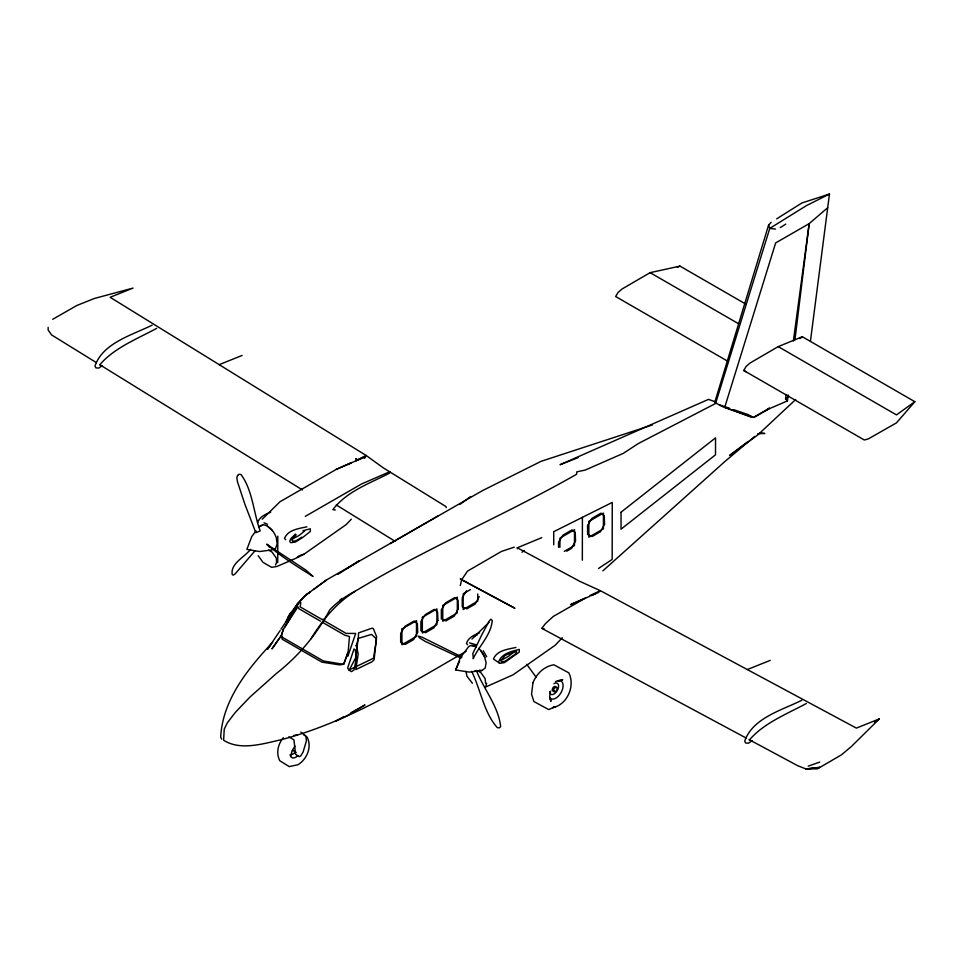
<?xml version="1.0" encoding="UTF-8"?>
<svg xmlns="http://www.w3.org/2000/svg" width="963" height="963" viewBox="0 0 963 963"><rect width="100%" height="100%" fill="white"/><g stroke="black" fill="none" stroke-linecap="round" stroke-linejoin="round"><path stroke-width="1.44" d="M48.15 327.348L48.15 330.068L51.605 334.943L96.396 362.618M277.741 562.681L277.789 536.162M364.592 458.34L366.109 455.439L383.262 467.837L446.146 506.694L446.146 507.682M477.744 593.93L477.744 601.153L463.179 609.531L463.203 593.774L470.413 589.621M517.324 548.778L517.324 547.791L541.772 537.631M553.713 544.865L553.725 531.684L612.251 502.421L612.167 559.443L598.48 568.483M559.912 547.357L559.936 538.112L574.502 529.734L574.478 545.491L564.294 551.354M582.338 560.237L582.41 517.3M358.116 638.529L355.985 657.163L349.316 669.863L373.331 658.319L373.728 656.959L376.425 639.444L375.173 637.699L371.501 634.4L357.815 638.553M771.158 222.321L768.582 225.077L714.763 402.341L721.672 406.338L753.319 417.436L766.476 409.937L787.445 400.897L788.167 394.938M794.932 339.819L809.173 223.645L827.699 207.719M289.117 617.006L289.49 614.153L293.354 610.157L297.423 603.753L305.825 595.038L326.722 579.81L482.547 490.588L541.074 461.325L652.42 424.924M810.461 340.998L829.468 194.032L801.866 202.988L776.672 218.854M786.133 394.517L785.567 398.947L787.445 400.897M793.368 340.998L809.161 223.645L775.648 242.929L724.694 407.409M288.13 617.981L288.322 616.573L291.921 612.745L280.955 629.224M550.595 691.169L549.572 697.019L550.968 701.365L549.789 697.802A10.208 5.886 -60 0 0 562.272 689.99A10.208 5.886 -60 0 0 555.579 681.672M461.674 579.714L460.29 585.54M290.91 755.835L292.078 750.839L294.967 746.096M297.579 603.777L304.814 595.892L303.995 596.603M486.664 683.297L485.593 687.028L513.05 674.822L555.278 645.174L562.332 637.711M259.444 526.4L263.272 524.823A13.807 7.981 60.1 0 1 276.285 537.739L277.151 543.963L275.49 548.525L271.566 549.993L259.468 551.534L246.877 549.404L251.764 536.535L256.026 530.902M257.554 522.813C259.336 516.914 265.439 514.182 270.723 512.184M286.071 621.761L287.744 617.765L297.627 603.608M275.49 564.98L276.574 562.512L276.357 558.143L272.023 552.064L268.581 550.078M459.604 661.196L455.716 669.863L460.206 657.91L467.536 648.159A13.807 7.981 60.1 0 1 475.541 646.329M300.167 555.362L304.067 554.158L346.283 524.522L351.326 519.189M283.543 628.971L281.28 635.592L282.171 639.203L321.883 662.135L339.614 664.903L343.707 664.217L348.233 651.096L349.485 636.531L344.622 635.111L323.038 622.652M479.237 596.579L475.18 604.03L466.899 608.821L462.252 606.81L462.252 597.734L466.634 590.728M743.737 370.466L746.096 366.47L750.069 363.003L778.224 346.62L802.335 336.737L914.85 401.703L896.457 422.877L868.301 438.911L864.329 440.007L743.737 370.466L746.084 371.742M473.134 658.728C479.068 646.004 491.19 634.846 492.249 620.413L490.757 619.245L489.156 621.111L481.741 634.906L472.797 653.648L473.387 658.283M283.291 737.706C277.934 744.182 275.972 752.958 279.703 760.686L289.201 766.596L298.048 764.718C307.065 759.013 312.12 747.071 307.161 737.116L303.839 734.865M284.687 627.214L289.694 619.125L287.251 621.075C289.333 620.834 303.971 590.415 300.071 606.834L321.907 619.438L323.676 619.245M466.152 651.289C406.868 685.451 347.619 722.406 280.702 739.825C262.743 743.869 240.136 750.887 223.609 740.222L224.247 729.123L227.424 722.695L235.405 712.319L249.983 697.043L276.405 673.45C298.566 656.092 316.358 634.87 329.719 609.952C337.351 601.622 346.921 595.423 356.828 590.247C427.765 547.417 504.6 515.301 576.584 474.278L576.813 471.846L585.167 470.076L623.326 453.356L638.373 443.522L715.569 403.485L769.762 228.387L768.582 225.077M461.734 579.678L467.476 571.143L501.41 551.45L514.266 547.14M310.893 638.878C322.533 620.04 336.231 602.898 355.251 591.33M305.295 516.349L361.558 483.98L389.895 471.665L389.895 472.941C370.093 483.318 346.68 491.274 332.861 509.656L335.305 510.005M270.856 644.765L267.533 649.231L280.125 630.56M746.373 738.152L541.844 628.358L545.311 623.735L553.328 616.404L585.624 597.975L570.541 604.632L590.066 596.157M254.942 550.884L235.177 573.828L233.311 575.128L232.239 574.622C230.145 563.56 244.698 557.071 250.549 549.355M272.71 642.165C248.153 668.587 222.646 699.487 220.683 737.08L221.695 739.127M517.324 547.791L580.208 581.544L600.394 590.692L856.384 728.112L879.315 718.904L851.593 746.313L841.518 754.811L817.394 768.859L805.995 768.968L797.846 765.778L749.021 739.572M262.225 519.226L280.004 501.735L336.256 469.378L351.351 462.709L348.04 464.599M471.942 639.071L488.987 622.399M795.703 399.513L757.712 435.011L729.545 455.535L747.89 441.596M602.862 570.854L724.826 461.566L754.763 436.371M295.436 534.068L290.802 538.69L289.694 541.362L290.79 542.687L295.424 542.061L302.851 537.366L310.351 531.432L310.351 528.795L302.864 530.733M296.243 534.706L292.776 538.148L291.97 540.05L292.776 541.206L296.231 540.664L301.816 537.185M298.337 556.915L297.603 557.553L304.067 554.158M785.531 398.971L788.829 396.19M304.621 531.082L298.951 535.536L291.596 539.509M514.001 651.975L508.332 656.417L500.977 660.389M455.848 670.007L469.306 672.102L481.921 670.549L485.208 668.021L486.122 662.749L484.377 656.272L480.561 650.278A13.807 7.981 60.1 0 0 478.635 648.376M305.825 595.038L309.881 592.173M308.256 593.437L309.893 592.173M305.452 595.555L307.378 594.111M460.109 504.275L470.594 496.535M799.928 338.531L802.335 336.737M522.006 552.232L524.354 550.499M874.488 722.455L879.315 718.904M313.493 589.525L326.722 579.81M914.85 401.703L896.469 414.897L778.224 346.62M766.476 409.937L769.244 407.963M299.012 555.88L296.183 558.167L276.826 566.497L271.65 567.339L262.983 562.332L258.228 555.759M102.403 365.579L98.804 368.059L95.939 367.914L94.964 365.988C103.077 342.756 132.027 335.196 152.106 325.133M752.127 740.691L748.528 743.171L745.663 743.039L744.688 741.113C752.801 717.868 781.751 710.309 801.83 700.245M347.017 568.555L358.862 561.02L345.236 569.675M337.796 574.405L341.516 572.046M340.721 572.552L344.501 570.156M780.283 227.593L785.784 224.114M390.424 543.553L394.649 541.025M394.722 540.989L395.889 540.291M397.177 539.545L437.708 516.108M745.928 304.176L679.974 266.101L650.133 272.661L621.966 289.044L617.993 292.511L615.634 296.508L727.378 361.017M340.047 599.865L342.407 598.492M566.75 551.173L571.48 548.429L575.537 540.977L575.26 532.515L571.95 529.915L562.934 535.127L558.552 542.145L558.552 547.333M52.712 319.295L76.835 305.5L94.338 298.482L133.087 288.069L110.143 297.278L366.109 455.439L355.816 460.735L364.592 457.064L336.256 469.378M754.486 417.172L769.341 408.625M258.963 526.917L262.574 524.919M343.285 716.978L335.63 721.215L346.824 715.846L364.989 704.976L350.941 712.74M829.468 194.032L806.428 205.613L769.762 228.387L775.504 229.062M677.386 267.365L679.974 266.101M474.133 636.242L477.492 634.677M156.656 328.359C137.179 338.892 113.79 348.076 99.671 364.917M590.102 595.423L600.394 590.692M806.38 703.471C786.903 714.004 763.515 723.189 749.395 740.029M479.634 632.799C474.362 634.798 468.247 637.53 466.465 643.428L467.573 644.741M591.318 595.603L595.098 593.966M474.217 671.428L476.348 670.489C483.775 689.123 498.557 706.613 500.652 726.62L499.316 727.872L497.293 727.643C483.751 712.451 480.681 689.508 471.641 671.331M591.354 595.471L598.878 592.317M219.191 364.652L242.134 355.443M747.324 669.562L770.256 660.365M578.197 457.606L560.033 464.732L708.479 399.392L715.353 401.788M808.21 766.163L819.682 762.106M558.203 681.19L562.765 679.734L559.226 680.504M306.896 526.797C298.855 528.639 288.057 529.662 284.518 538.377L285.71 539.749M515.891 647.461C507.826 649.303 497.016 650.29 493.441 659.005L499.701 663.302L504.335 662.676L519.262 652.047L519.274 649.411C511.558 651.337 501.542 653.528 498.605 661.978L499.701 663.302M293.98 735.443L296.965 734.829M757.664 433.747L764.827 433.482L759.578 432.712M479.526 670.164L481.921 670.549M469.499 642.851L476.408 644.885M541.844 628.358L544.155 628.791M471.485 645.535L476.408 646.847M719.734 404.905L729.436 408.216M733.589 409.636L748.841 414.836M753.319 417.436L749.972 415.486M724.802 407.457L751.898 417.388M263.97 522.837L267.425 524.233M461 658.126L425.249 641.43L419.639 637.951L418.207 636.098L421.83 637.085L461.999 657.007M650.133 272.661L738.489 323.676M477.492 670.681L480.934 672.68L485.196 678.71L485.557 683.176M324.627 619.787L324.278 620.81L346.126 633.413L355.696 633.437L347.932 656.104L348.1 652.854L343.635 664.362L323.303 660.943L282.833 637.578L281.473 635.411L283.182 629.465L297.976 606.798L298.891 608.712L320.474 621.171M300.829 732.121L305.837 735.973L306.427 740.788L303.092 752.067L300.757 755.883L299.276 756.677L295.641 754.366L293.92 739.813L288.816 736.864M292.559 750.333L296.098 752.38M336.316 504.949L394.926 541.194M100.236 364.989L302.454 489.938M267.425 526.183L272.348 530.565M267.22 544.552L269.459 547.225M472.412 683.249L466.995 676.291L465.996 671.367M526.725 664.314L536.271 677.386M481.259 651.181L484.858 657.332M483.245 650.795L486.7 656.778M295.388 752.079A5.959 3.443 -60 0 1 291.175 754.306M297.76 755.811A8.342 4.815 -60 0 1 290.116 754.631M553.881 683.682A6.38 3.683 -60 0 1 558.588 685.957A6.38 3.683 -60 0 1 554.267 693.878A6.38 3.683 -60 0 1 549.572 691.603M554.146 690.82A2.552 1.469 -60 0 1 552.268 689.905A2.552 1.469 -60 0 1 554.002 686.739A2.552 1.469 -60 0 1 555.88 687.654M401.944 629.008L401.92 644.777L416.485 636.387L416.51 620.629L401.944 629.008M422.36 617.271L422.336 633.028L436.901 624.65L436.925 608.881L422.36 617.271M442.775 605.522L442.751 621.279L457.317 612.901L457.341 597.144L442.775 605.522M516.397 651.313L516.397 653.359L505.142 661.268L501.687 661.822L500.88 660.666L505.154 655.322L516.397 651.313M588.862 521.465L588.838 537.234L603.404 528.843L603.428 513.086L588.862 521.465M621.051 512.196L621.027 529.169L715.509 454.813L715.533 437.852L621.051 512.196M356.19 645.583L358.212 653.829L355.804 669.586L371.838 661.882L374.077 659.92L376.629 636.651L373.343 628.658L372.103 628.153L358.573 632.872L358.308 638.902L356.19 645.583M532.96 682.755L531.54 694.203L533.911 701.57L548.778 709.611L555.23 706.529L552.738 707.685C567.267 704.76 575.405 685.933 568.832 672.86L553.966 664.819C544.095 666.264 536.547 673.763 532.96 682.755M356.442 657.428L354.095 669.827L351.591 671.62L348.75 670.067L347.715 667.768L353.999 648.99L355.154 649.604L356.442 657.428M237.608 475.481L236.826 477.552L237.488 481.801L244.843 504.118L255.845 532.695L260.191 530.902C253.413 512.593 252.727 490.323 241.015 474.554L239.065 474.229L237.608 475.481M417.653 632.137L413.596 639.588L405.303 644.379L400.668 642.369L400.668 633.293L405.038 626.287L414.066 621.075L417.364 623.675L417.653 632.137M437.888 620.449L433.832 627.9L425.538 632.691L420.903 630.693L420.903 621.616L425.273 614.599L434.301 609.386L437.599 611.999L437.888 620.449M458.328 608.652L454.271 616.103L445.977 620.894L441.343 618.896L441.343 609.808L445.713 602.802L454.741 597.59L458.039 600.19L458.328 608.652M604.547 524.233L600.491 531.684L592.209 536.463L587.562 534.465L587.562 525.389L591.944 518.383L600.972 513.171L604.27 515.771L604.547 524.233M281.28 635.592L272.06 648.725L281.28 635.592M819.682 767.379L805.995 768.968L819.682 767.379M312.819 576.283C297.001 566.533 280.666 556.241 266.655 544.179L306.234 570.337L312.819 576.283M514.711 608.159L460.374 579.028L514.711 608.159M358.2 460.29L355.648 458.713L358.224 460.314M555.458 691.566A2.552 1.469 -60 0 0 556.903 687.534A2.552 1.469 -60 0 0 553.785 689.484A2.552 1.469 -60 0 0 555.458 691.566"/></g></svg>
